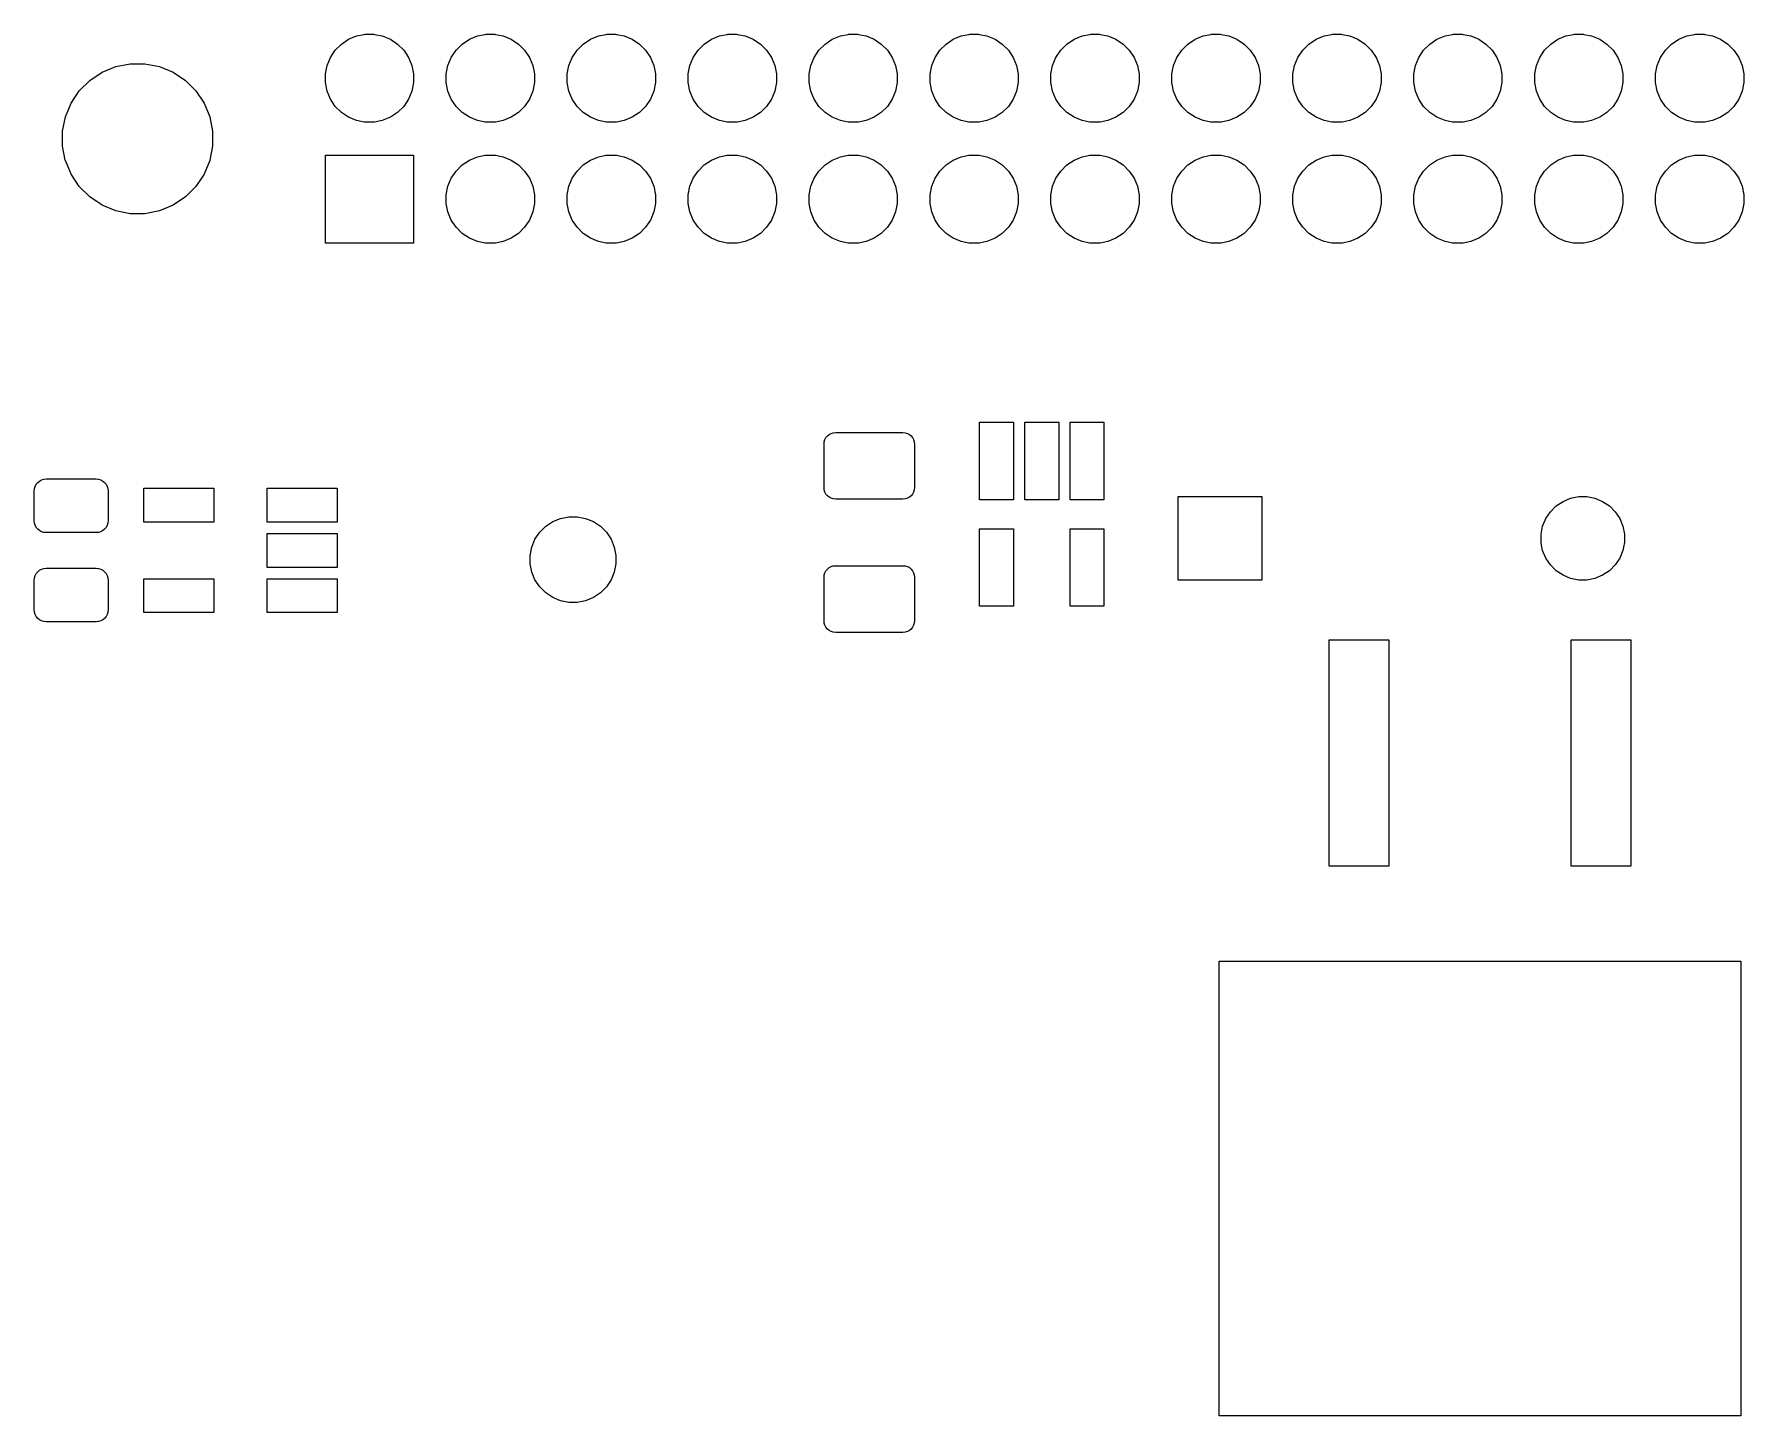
# Model space of a CAD drawing. Extents: x 122.9 to 185.4, y -117.6 to -64.8.
# Drawn here: x 122.92 to 158.83, y -93.88 to -64.84 of the extents above; entities that cross this region are included whole.
import ezdxf

# ---------------------------------------------------------------- set-up
doc = ezdxf.new("R2010")
doc.units = 0
doc.layers.add('BLACK', color=7, linetype='CONTINUOUS')

msp = doc.modelspace()

# ---------------------------------------------------------------- linework, layer by layer
at = {"layer": 'BLACK', "linetype": 'CONTINUOUS'}
for p, q in [((129.374, -65.0506), (129.525, -64.9492)), ((129.525, -64.9492), (129.694, -64.8794)), ((129.694, -64.8794), (129.855, -64.8473)), ((129.855, -64.8473), (129.873, -64.8438)), ((129.873, -64.8438), (130.055, -64.8438)), ((130.055, -64.8438), (130.073, -64.8473)), ((130.073, -64.8473), (130.234, -64.8794)), ((130.234, -64.8794), (130.403, -64.9492)), ((130.403, -64.9492), (130.554, -65.0506)), ((131.914, -65.0506), (132.065, -64.9492)), ((132.065, -64.9492), (132.234, -64.8794)), ((132.234, -64.8794), (132.395, -64.8473)), ((132.395, -64.8473), (132.413, -64.8438)), ((132.413, -64.8438), (132.595, -64.8438)), ((132.595, -64.8438), (132.613, -64.8473)), ((132.613, -64.8473), (132.774, -64.8794)), ((132.774, -64.8794), (132.943, -64.9492)), ((132.943, -64.9492), (133.094, -65.0506)), ((134.454, -65.0506), (134.605, -64.9492)), ((134.605, -64.9492), (134.774, -64.8794)), ((134.774, -64.8794), (134.935, -64.8473)), ((134.935, -64.8473), (134.953, -64.8438)), ((134.953, -64.8438), (135.135, -64.8438)), ((135.135, -64.8438), (135.153, -64.8473)), ((135.153, -64.8473), (135.314, -64.8794)), ((135.314, -64.8794), (135.483, -64.9492)), ((135.483, -64.9492), (135.634, -65.0506)), ((136.994, -65.0506), (137.145, -64.9492)), ((137.145, -64.9492), (137.314, -64.8794)), ((137.314, -64.8794), (137.475, -64.8473)), ((137.475, -64.8473), (137.493, -64.8438)), ((137.493, -64.8438), (137.675, -64.8438)), ((137.675, -64.8438), (137.693, -64.8473)), ((137.693, -64.8473), (137.854, -64.8794)), ((137.854, -64.8794), (138.023, -64.9492)), ((138.023, -64.9492), (138.174, -65.0506)), ((139.534, -65.0506), (139.685, -64.9492)), ((139.685, -64.9492), (139.854, -64.8794)), ((139.854, -64.8794), (140.015, -64.8473)), ((140.015, -64.8473), (140.033, -64.8438)), ((140.033, -64.8438), (140.215, -64.8438)), ((140.215, -64.8438), (140.233, -64.8473)), ((140.233, -64.8473), (140.394, -64.8794)), ((140.394, -64.8794), (140.563, -64.9492)), ((140.563, -64.9492), (140.714, -65.0506)), ((142.074, -65.0506), (142.225, -64.9492)), ((142.225, -64.9492), (142.394, -64.8794)), ((142.394, -64.8794), (142.555, -64.8473)), ((142.555, -64.8473), (142.573, -64.8438)), ((142.573, -64.8438), (142.755, -64.8438)), ((142.755, -64.8438), (142.773, -64.8473)), ((142.773, -64.8473), (142.934, -64.8794)), ((142.934, -64.8794), (143.103, -64.9492)), ((143.103, -64.9492), (143.254, -65.0506)), ((144.614, -65.0506), (144.765, -64.9492)), ((144.765, -64.9492), (144.934, -64.8794)), ((144.934, -64.8794), (145.095, -64.8473)), ((145.095, -64.8473), (145.113, -64.8438)), ((145.113, -64.8438), (145.295, -64.8438)), ((145.295, -64.8438), (145.313, -64.8473)), ((145.313, -64.8473), (145.474, -64.8794)), ((145.474, -64.8794), (145.643, -64.9492)), ((145.643, -64.9492), (145.794, -65.0506)), ((147.154, -65.0506), (147.305, -64.9492)), ((147.305, -64.9492), (147.474, -64.8794)), ((147.474, -64.8794), (147.635, -64.8473)), ((147.635, -64.8473), (147.653, -64.8438)), ((147.653, -64.8438), (147.835, -64.8438)), ((147.835, -64.8438), (147.853, -64.8473)), ((147.853, -64.8473), (148.014, -64.8794)), ((148.014, -64.8794), (148.183, -64.9492)), ((148.183, -64.9492), (148.334, -65.0506)), ((149.694, -65.0506), (149.845, -64.9492)), ((149.845, -64.9492), (150.014, -64.8794)), ((150.014, -64.8794), (150.175, -64.8473)), ((150.175, -64.8473), (150.193, -64.8438)), ((150.193, -64.8438), (150.375, -64.8438)), ((150.375, -64.8438), (150.393, -64.8473)), ((150.393, -64.8473), (150.554, -64.8794)), ((150.554, -64.8794), (150.723, -64.9492)), ((150.723, -64.9492), (150.874, -65.0506)), ((152.234, -65.0506), (152.385, -64.9492)), ((152.385, -64.9492), (152.554, -64.8794)), ((152.554, -64.8794), (152.715, -64.8473)), ((152.715, -64.8473), (152.733, -64.8438)), ((152.733, -64.8438), (152.915, -64.8438)), ((152.915, -64.8438), (152.933, -64.8473)), ((152.933, -64.8473), (153.094, -64.8794)), ((153.094, -64.8794), (153.263, -64.9492)), ((153.263, -64.9492), (153.414, -65.0506)), ((154.774, -65.0506), (154.925, -64.9492)), ((154.925, -64.9492), (155.094, -64.8794)), ((155.094, -64.8794), (155.255, -64.8473)), ((155.255, -64.8473), (155.273, -64.8438)), ((155.273, -64.8438), (155.455, -64.8438)), ((155.455, -64.8438), (155.473, -64.8473)), ((155.473, -64.8473), (155.634, -64.8794)), ((155.634, -64.8794), (155.803, -64.9492)), ((155.803, -64.9492), (155.954, -65.0506)), ((157.314, -65.0506), (157.465, -64.9492)), ((157.465, -64.9492), (157.634, -64.8794)), ((157.634, -64.8794), (157.795, -64.8473)), ((157.795, -64.8473), (157.813, -64.8438)), ((157.813, -64.8438), (157.995, -64.8438)), ((157.995, -64.8438), (158.013, -64.8473)), ((158.013, -64.8473), (158.174, -64.8794)), ((158.174, -64.8794), (158.343, -64.9492)), ((158.343, -64.9492), (158.494, -65.0506)), ((129.073, -65.4998), (129.143, -65.3313)), ((129.143, -65.3313), (129.245, -65.1796)), ((129.245, -65.1796), (129.374, -65.0506)), ((130.554, -65.0506), (130.683, -65.1796)), ((130.683, -65.1796), (130.785, -65.3313)), ((130.785, -65.3313), (130.855, -65.4998)), ((131.613, -65.4998), (131.683, -65.3313)), ((131.683, -65.3313), (131.785, -65.1796)), ((131.785, -65.1796), (131.914, -65.0506)), ((133.094, -65.0506), (133.223, -65.1796)), ((133.223, -65.1796), (133.325, -65.3313)), ((133.325, -65.3313), (133.395, -65.4998)), ((134.153, -65.4998), (134.223, -65.3313)), ((134.223, -65.3313), (134.325, -65.1796)), ((134.325, -65.1796), (134.454, -65.0506)), ((135.634, -65.0506), (135.763, -65.1796)), ((135.763, -65.1796), (135.865, -65.3313)), ((135.865, -65.3313), (135.935, -65.4998)), ((136.693, -65.4998), (136.763, -65.3313)), ((136.763, -65.3313), (136.865, -65.1796)), ((136.865, -65.1796), (136.994, -65.0506)), ((138.174, -65.0506), (138.303, -65.1796)), ((138.303, -65.1796), (138.405, -65.3313)), ((138.405, -65.3313), (138.475, -65.4998)), ((139.233, -65.4998), (139.303, -65.3313)), ((139.303, -65.3313), (139.405, -65.1796)), ((139.405, -65.1796), (139.534, -65.0506)), ((140.714, -65.0506), (140.843, -65.1796)), ((140.843, -65.1796), (140.945, -65.3313)), ((140.945, -65.3313), (141.015, -65.4998)), ((141.773, -65.4998), (141.843, -65.3313)), ((141.843, -65.3313), (141.945, -65.1796)), ((141.945, -65.1796), (142.074, -65.0506)), ((143.254, -65.0506), (143.383, -65.1796)), ((143.383, -65.1796), (143.485, -65.3313)), ((143.485, -65.3313), (143.555, -65.4998)), ((144.313, -65.4998), (144.383, -65.3313)), ((144.383, -65.3313), (144.485, -65.1796)), ((144.485, -65.1796), (144.614, -65.0506)), ((145.794, -65.0506), (145.923, -65.1796)), ((145.923, -65.1796), (146.025, -65.3313)), ((146.025, -65.3313), (146.095, -65.4998)), ((146.853, -65.4998), (146.923, -65.3313)), ((146.923, -65.3313), (147.025, -65.1796)), ((147.025, -65.1796), (147.154, -65.0506)), ((148.334, -65.0506), (148.463, -65.1796)), ((148.463, -65.1796), (148.565, -65.3313)), ((148.565, -65.3313), (148.635, -65.4998)), ((149.393, -65.4998), (149.463, -65.3313)), ((149.463, -65.3313), (149.565, -65.1796)), ((149.565, -65.1796), (149.694, -65.0506)), ((150.874, -65.0506), (151.003, -65.1796)), ((151.003, -65.1796), (151.105, -65.3313)), ((151.105, -65.3313), (151.175, -65.4998)), ((151.933, -65.4998), (152.003, -65.3313)), ((152.003, -65.3313), (152.105, -65.1796)), ((152.105, -65.1796), (152.234, -65.0506)), ((153.414, -65.0506), (153.543, -65.1796)), ((153.543, -65.1796), (153.645, -65.3313)), ((153.645, -65.3313), (153.715, -65.4998)), ((154.473, -65.4998), (154.543, -65.3313)), ((154.543, -65.3313), (154.645, -65.1796)), ((154.645, -65.1796), (154.774, -65.0506)), ((155.954, -65.0506), (156.083, -65.1796)), ((156.083, -65.1796), (156.185, -65.3313)), ((156.185, -65.3313), (156.255, -65.4998)), ((157.013, -65.4998), (157.083, -65.3313)), ((157.083, -65.3313), (157.185, -65.1796)), ((157.185, -65.1796), (157.314, -65.0506)), ((158.494, -65.0506), (158.623, -65.1796)), ((158.623, -65.1796), (158.725, -65.3313)), ((158.725, -65.3313), (158.795, -65.4998)), ((124.089, -65.8157), (124.347, -65.6432)), ((124.347, -65.6432), (124.634, -65.5244)), ((124.634, -65.5244), (124.939, -65.4638)), ((124.634, -65.5244), (124.634, -65.5244)), ((124.634, -65.5244), (124.634, -65.5244)), ((124.939, -65.4638), (125.249, -65.4638)), ((125.249, -65.4638), (125.554, -65.5244)), ((125.554, -65.5244), (125.554, -65.5244)), ((125.554, -65.5244), (125.554, -65.5244)), ((125.554, -65.5244), (125.841, -65.6432)), ((125.841, -65.6432), (126.099, -65.8157)), ((129.038, -65.6788), (129.073, -65.4998)), ((129.038, -65.8612), (129.038, -65.6788)), ((130.855, -65.4998), (130.89, -65.6788)), ((130.89, -65.6788), (130.89, -65.8612)), ((131.578, -65.6788), (131.613, -65.4998)), ((131.578, -65.8612), (131.578, -65.6788)), ((133.395, -65.4998), (133.43, -65.6788)), ((133.43, -65.6788), (133.43, -65.8612)), ((134.118, -65.6788), (134.153, -65.4998)), ((134.118, -65.8612), (134.118, -65.6788)), ((135.935, -65.4998), (135.97, -65.6788)), ((135.97, -65.6788), (135.97, -65.8612)), ((136.658, -65.6788), (136.693, -65.4998)), ((136.658, -65.8612), (136.658, -65.6788)), ((138.475, -65.4998), (138.51, -65.6788)), ((138.51, -65.6788), (138.51, -65.8612)), ((139.198, -65.6788), (139.233, -65.4998)), ((139.198, -65.8612), (139.198, -65.6788)), ((141.015, -65.4998), (141.05, -65.6788)), ((141.05, -65.6788), (141.05, -65.8612)), ((141.738, -65.6788), (141.773, -65.4998)), ((141.738, -65.8612), (141.738, -65.6788)), ((143.555, -65.4998), (143.59, -65.6788)), ((143.59, -65.6788), (143.59, -65.8612)), ((144.278, -65.6788), (144.313, -65.4998)), ((144.278, -65.8612), (144.278, -65.6788)), ((146.095, -65.4998), (146.13, -65.6788)), ((146.13, -65.6788), (146.13, -65.8612)), ((146.818, -65.6788), (146.853, -65.4998)), ((146.818, -65.8612), (146.818, -65.6788)), ((148.635, -65.4998), (148.67, -65.6788)), ((148.67, -65.6788), (148.67, -65.8612)), ((149.358, -65.6788), (149.393, -65.4998)), ((149.358, -65.8612), (149.358, -65.6788)), ((151.175, -65.4998), (151.21, -65.6788)), ((151.21, -65.6788), (151.21, -65.8612)), ((151.898, -65.6788), (151.933, -65.4998)), ((151.898, -65.8612), (151.898, -65.6788)), ((153.715, -65.4998), (153.75, -65.6788)), ((153.75, -65.6788), (153.75, -65.8612)), ((154.438, -65.6788), (154.473, -65.4998)), ((154.438, -65.8612), (154.438, -65.6788)), ((156.255, -65.4998), (156.29, -65.6788)), ((156.29, -65.6788), (156.29, -65.8612)), ((156.978, -65.6788), (157.013, -65.4998)), ((156.978, -65.8612), (156.978, -65.6788)), ((158.795, -65.4998), (158.83, -65.6788)), ((158.83, -65.6788), (158.83, -65.8612)), ((123.697, -66.2934), (123.87, -66.0352)), ((123.87, -66.0352), (124.089, -65.8157)), ((123.87, -66.0352), (123.87, -66.0352)), ((123.87, -66.0352), (123.87, -66.0352)), ((124.089, -65.8157), (124.089, -65.8157)), ((124.089, -65.8157), (124.089, -65.8157)), ((126.099, -65.8157), (126.099, -65.8157)), ((126.099, -65.8157), (126.099, -65.8157)), ((126.099, -65.8157), (126.318, -66.0352)), ((126.318, -66.0352), (126.318, -66.0352)), ((126.318, -66.0352), (126.318, -66.0352)), ((126.318, -66.0352), (126.491, -66.2934)), ((129.073, -66.0402), (129.038, -65.8612)), ((129.143, -66.2087), (129.073, -66.0402)), ((130.855, -66.0402), (130.785, -66.2087)), ((130.89, -65.8612), (130.855, -66.0402)), ((131.613, -66.0402), (131.578, -65.8612)), ((131.683, -66.2087), (131.613, -66.0402)), ((133.395, -66.0402), (133.325, -66.2087)), ((133.43, -65.8612), (133.395, -66.0402)), ((134.153, -66.0402), (134.118, -65.8612)), ((134.223, -66.2087), (134.153, -66.0402)), ((135.935, -66.0402), (135.865, -66.2087)), ((135.97, -65.8612), (135.935, -66.0402)), ((136.693, -66.0402), (136.658, -65.8612)), ((136.763, -66.2087), (136.693, -66.0402)), ((138.475, -66.0402), (138.405, -66.2087)), ((138.51, -65.8612), (138.475, -66.0402)), ((139.233, -66.0402), (139.198, -65.8612)), ((139.303, -66.2087), (139.233, -66.0402)), ((141.015, -66.0402), (140.945, -66.2087)), ((141.05, -65.8612), (141.015, -66.0402)), ((141.773, -66.0402), (141.738, -65.8612)), ((141.843, -66.2087), (141.773, -66.0402)), ((143.555, -66.0402), (143.485, -66.2087)), ((143.59, -65.8612), (143.555, -66.0402)), ((144.313, -66.0402), (144.278, -65.8612)), ((144.383, -66.2087), (144.313, -66.0402)), ((146.095, -66.0402), (146.025, -66.2087)), ((146.13, -65.8612), (146.095, -66.0402)), ((146.853, -66.0402), (146.818, -65.8612)), ((146.923, -66.2087), (146.853, -66.0402)), ((148.635, -66.0402), (148.565, -66.2087)), ((148.67, -65.8612), (148.635, -66.0402)), ((149.393, -66.0402), (149.358, -65.8612)), ((149.463, -66.2087), (149.393, -66.0402)), ((151.175, -66.0402), (151.105, -66.2087)), ((151.21, -65.8612), (151.175, -66.0402)), ((151.933, -66.0402), (151.898, -65.8612)), ((152.003, -66.2087), (151.933, -66.0402)), ((153.715, -66.0402), (153.645, -66.2087)), ((153.75, -65.8612), (153.715, -66.0402)), ((154.473, -66.0402), (154.438, -65.8612)), ((154.543, -66.2087), (154.473, -66.0402)), ((156.255, -66.0402), (156.185, -66.2087)), ((156.29, -65.8612), (156.255, -66.0402)), ((157.013, -66.0402), (156.978, -65.8612)), ((157.083, -66.2087), (157.013, -66.0402)), ((158.795, -66.0402), (158.725, -66.2087)), ((158.83, -65.8612), (158.795, -66.0402)), ((123.578, -66.5802), (123.697, -66.2934)), ((126.491, -66.2934), (126.61, -66.5802)), ((129.245, -66.3604), (129.143, -66.2087)), ((129.374, -66.4894), (129.245, -66.3604)), ((130.683, -66.3604), (130.554, -66.4894)), ((130.785, -66.2087), (130.683, -66.3604)), ((131.785, -66.3604), (131.683, -66.2087)), ((131.914, -66.4894), (131.785, -66.3604)), ((133.223, -66.3604), (133.094, -66.4894)), ((133.325, -66.2087), (133.223, -66.3604)), ((134.325, -66.3604), (134.223, -66.2087)), ((134.454, -66.4894), (134.325, -66.3604)), ((135.763, -66.3604), (135.634, -66.4894)), ((135.865, -66.2087), (135.763, -66.3604)), ((136.865, -66.3604), (136.763, -66.2087)), ((136.994, -66.4894), (136.865, -66.3604)), ((138.303, -66.3604), (138.174, -66.4894)), ((138.405, -66.2087), (138.303, -66.3604)), ((139.405, -66.3604), (139.303, -66.2087)), ((139.534, -66.4894), (139.405, -66.3604)), ((140.843, -66.3604), (140.714, -66.4894)), ((140.945, -66.2087), (140.843, -66.3604)), ((141.945, -66.3604), (141.843, -66.2087)), ((142.074, -66.4894), (141.945, -66.3604)), ((143.383, -66.3604), (143.254, -66.4894)), ((143.485, -66.2087), (143.383, -66.3604)), ((144.485, -66.3604), (144.383, -66.2087)), ((144.614, -66.4894), (144.485, -66.3604)), ((145.923, -66.3604), (145.794, -66.4894)), ((146.025, -66.2087), (145.923, -66.3604)), ((147.025, -66.3604), (146.923, -66.2087)), ((147.154, -66.4894), (147.025, -66.3604)), ((148.463, -66.3604), (148.334, -66.4894)), ((148.565, -66.2087), (148.463, -66.3604)), ((149.565, -66.3604), (149.463, -66.2087)), ((149.694, -66.4894), (149.565, -66.3604)), ((151.003, -66.3604), (150.874, -66.4894)), ((151.105, -66.2087), (151.003, -66.3604)), ((152.105, -66.3604), (152.003, -66.2087)), ((152.234, -66.4894), (152.105, -66.3604)), ((153.543, -66.3604), (153.414, -66.4894)), ((153.645, -66.2087), (153.543, -66.3604)), ((154.645, -66.3604), (154.543, -66.2087)), ((154.774, -66.4894), (154.645, -66.3604)), ((156.083, -66.3604), (155.954, -66.4894)), ((156.185, -66.2087), (156.083, -66.3604)), ((157.185, -66.3604), (157.083, -66.2087)), ((157.314, -66.4894), (157.185, -66.3604)), ((158.623, -66.3604), (158.494, -66.4894)), ((158.725, -66.2087), (158.623, -66.3604)), ((123.518, -66.8848), (123.578, -66.5802)), ((123.578, -66.5802), (123.578, -66.5802)), ((126.61, -66.5802), (126.61, -66.5802)), ((126.61, -66.5802), (126.67, -66.8848)), ((129.525, -66.5908), (129.374, -66.4894)), ((129.694, -66.6606), (129.525, -66.5908)), ((129.855, -66.6927), (129.694, -66.6606)), ((129.873, -66.6962), (129.855, -66.6927)), ((130.055, -66.6962), (129.873, -66.6962)), ((130.073, -66.6927), (130.055, -66.6962)), ((130.234, -66.6606), (130.073, -66.6927)), ((130.403, -66.5908), (130.234, -66.6606)), ((130.554, -66.4894), (130.403, -66.5908)), ((132.065, -66.5908), (131.914, -66.4894)), ((132.234, -66.6606), (132.065, -66.5908)), ((132.395, -66.6927), (132.234, -66.6606)), ((132.413, -66.6962), (132.395, -66.6927)), ((132.595, -66.6962), (132.413, -66.6962)), ((132.613, -66.6927), (132.595, -66.6962)), ((132.774, -66.6606), (132.613, -66.6927)), ((132.943, -66.5908), (132.774, -66.6606)), ((133.094, -66.4894), (132.943, -66.5908)), ((134.605, -66.5908), (134.454, -66.4894)), ((134.774, -66.6606), (134.605, -66.5908)), ((134.935, -66.6927), (134.774, -66.6606)), ((134.953, -66.6962), (134.935, -66.6927)), ((135.135, -66.6962), (134.953, -66.6962)), ((135.153, -66.6927), (135.135, -66.6962)), ((135.314, -66.6606), (135.153, -66.6927)), ((135.483, -66.5908), (135.314, -66.6606)), ((135.634, -66.4894), (135.483, -66.5908)), ((137.145, -66.5908), (136.994, -66.4894)), ((137.314, -66.6606), (137.145, -66.5908)), ((137.475, -66.6927), (137.314, -66.6606)), ((137.493, -66.6962), (137.475, -66.6927)), ((137.675, -66.6962), (137.493, -66.6962)), ((137.693, -66.6927), (137.675, -66.6962)), ((137.854, -66.6606), (137.693, -66.6927)), ((138.023, -66.5908), (137.854, -66.6606)), ((138.174, -66.4894), (138.023, -66.5908)), ((139.685, -66.5908), (139.534, -66.4894)), ((139.854, -66.6606), (139.685, -66.5908)), ((140.015, -66.6927), (139.854, -66.6606)), ((140.033, -66.6962), (140.015, -66.6927)), ((140.215, -66.6962), (140.033, -66.6962)), ((140.233, -66.6927), (140.215, -66.6962)), ((140.394, -66.6606), (140.233, -66.6927)), ((140.563, -66.5908), (140.394, -66.6606)), ((140.714, -66.4894), (140.563, -66.5908)), ((142.225, -66.5908), (142.074, -66.4894)), ((142.394, -66.6606), (142.225, -66.5908)), ((142.555, -66.6927), (142.394, -66.6606)), ((142.573, -66.6962), (142.555, -66.6927)), ((142.755, -66.6962), (142.573, -66.6962)), ((142.773, -66.6927), (142.755, -66.6962)), ((142.934, -66.6606), (142.773, -66.6927)), ((143.103, -66.5908), (142.934, -66.6606)), ((143.254, -66.4894), (143.103, -66.5908)), ((144.765, -66.5908), (144.614, -66.4894)), ((144.934, -66.6606), (144.765, -66.5908)), ((145.095, -66.6927), (144.934, -66.6606)), ((145.113, -66.6962), (145.095, -66.6927)), ((145.295, -66.6962), (145.113, -66.6962)), ((145.313, -66.6927), (145.295, -66.6962)), ((145.474, -66.6606), (145.313, -66.6927)), ((145.643, -66.5908), (145.474, -66.6606)), ((145.794, -66.4894), (145.643, -66.5908)), ((147.305, -66.5908), (147.154, -66.4894)), ((147.474, -66.6606), (147.305, -66.5908)), ((147.635, -66.6927), (147.474, -66.6606)), ((147.653, -66.6962), (147.635, -66.6927)), ((147.835, -66.6962), (147.653, -66.6962)), ((147.853, -66.6927), (147.835, -66.6962)), ((148.014, -66.6606), (147.853, -66.6927)), ((148.183, -66.5908), (148.014, -66.6606)), ((148.334, -66.4894), (148.183, -66.5908)), ((149.845, -66.5908), (149.694, -66.4894)), ((150.014, -66.6606), (149.845, -66.5908)), ((150.175, -66.6927), (150.014, -66.6606)), ((150.193, -66.6962), (150.175, -66.6927)), ((150.375, -66.6962), (150.193, -66.6962)), ((150.393, -66.6927), (150.375, -66.6962)), ((150.554, -66.6606), (150.393, -66.6927)), ((150.723, -66.5908), (150.554, -66.6606)), ((150.874, -66.4894), (150.723, -66.5908)), ((152.385, -66.5908), (152.234, -66.4894)), ((152.554, -66.6606), (152.385, -66.5908)), ((152.715, -66.6927), (152.554, -66.6606)), ((152.733, -66.6962), (152.715, -66.6927)), ((152.915, -66.6962), (152.733, -66.6962)), ((152.933, -66.6927), (152.915, -66.6962)), ((153.094, -66.6606), (152.933, -66.6927)), ((153.263, -66.5908), (153.094, -66.6606)), ((153.414, -66.4894), (153.263, -66.5908)), ((154.925, -66.5908), (154.774, -66.4894)), ((155.094, -66.6606), (154.925, -66.5908)), ((155.255, -66.6927), (155.094, -66.6606)), ((155.273, -66.6962), (155.255, -66.6927)), ((155.455, -66.6962), (155.273, -66.6962)), ((155.473, -66.6927), (155.455, -66.6962)), ((155.634, -66.6606), (155.473, -66.6927)), ((155.803, -66.5908), (155.634, -66.6606)), ((155.954, -66.4894), (155.803, -66.5908)), ((157.465, -66.5908), (157.314, -66.4894)), ((157.634, -66.6606), (157.465, -66.5908)), ((157.795, -66.6927), (157.634, -66.6606)), ((157.813, -66.6962), (157.795, -66.6927)), ((157.995, -66.6962), (157.813, -66.6962)), ((158.013, -66.6927), (157.995, -66.6962)), ((158.174, -66.6606), (158.013, -66.6927)), ((158.343, -66.5908), (158.174, -66.6606)), ((158.494, -66.4894), (158.343, -66.5908)), ((123.518, -67.1952), (123.518, -66.8848)), ((126.67, -66.8848), (126.67, -67.1952)), ((123.576, -67.4892), (123.518, -67.1952)), ((123.578, -67.4998), (123.576, -67.4892)), ((123.697, -67.7866), (123.578, -67.4998)), ((126.61, -67.4998), (126.491, -67.7866)), ((126.612, -67.4892), (126.61, -67.4998)), ((126.67, -67.1952), (126.612, -67.4892)), ((129.038, -69.2362), (129.038, -67.3838)), ((129.038, -67.3838), (130.89, -67.3838)), ((130.89, -67.3838), (130.89, -69.2362)), ((131.914, -67.5906), (132.065, -67.4892)), ((132.065, -67.4892), (132.234, -67.4194)), ((132.234, -67.4194), (132.395, -67.3873)), ((132.395, -67.3873), (132.413, -67.3838)), ((132.413, -67.3838), (132.595, -67.3838)), ((132.595, -67.3838), (132.613, -67.3873)), ((132.613, -67.3873), (132.774, -67.4194)), ((132.774, -67.4194), (132.943, -67.4892)), ((132.943, -67.4892), (133.094, -67.5906)), ((134.454, -67.5906), (134.605, -67.4892)), ((134.605, -67.4892), (134.774, -67.4194)), ((134.774, -67.4194), (134.935, -67.3873)), ((134.935, -67.3873), (134.953, -67.3838)), ((134.953, -67.3838), (135.135, -67.3838)), ((135.135, -67.3838), (135.153, -67.3873)), ((135.153, -67.3873), (135.314, -67.4194)), ((135.314, -67.4194), (135.483, -67.4892)), ((135.483, -67.4892), (135.634, -67.5906)), ((136.994, -67.5906), (137.145, -67.4892)), ((137.145, -67.4892), (137.314, -67.4194)), ((137.314, -67.4194), (137.475, -67.3873)), ((137.475, -67.3873), (137.493, -67.3838)), ((137.493, -67.3838), (137.675, -67.3838)), ((137.675, -67.3838), (137.693, -67.3873)), ((137.693, -67.3873), (137.854, -67.4194)), ((137.854, -67.4194), (138.023, -67.4892)), ((138.023, -67.4892), (138.174, -67.5906)), ((139.534, -67.5906), (139.685, -67.4892)), ((139.685, -67.4892), (139.854, -67.4194)), ((139.854, -67.4194), (140.015, -67.3873)), ((140.015, -67.3873), (140.033, -67.3838)), ((140.033, -67.3838), (140.215, -67.3838)), ((140.215, -67.3838), (140.233, -67.3873)), ((140.233, -67.3873), (140.394, -67.4194)), ((140.394, -67.4194), (140.563, -67.4892)), ((140.563, -67.4892), (140.714, -67.5906)), ((142.074, -67.5906), (142.225, -67.4892)), ((142.225, -67.4892), (142.394, -67.4194)), ((142.394, -67.4194), (142.555, -67.3873)), ((142.555, -67.3873), (142.573, -67.3838)), ((142.573, -67.3838), (142.755, -67.3838)), ((142.755, -67.3838), (142.773, -67.3873)), ((142.773, -67.3873), (142.934, -67.4194)), ((142.934, -67.4194), (143.103, -67.4892)), ((143.103, -67.4892), (143.254, -67.5906)), ((144.614, -67.5906), (144.765, -67.4892)), ((144.765, -67.4892), (144.934, -67.4194)), ((144.934, -67.4194), (145.095, -67.3873)), ((145.095, -67.3873), (145.113, -67.3838)), ((145.113, -67.3838), (145.295, -67.3838)), ((145.295, -67.3838), (145.313, -67.3873)), ((145.313, -67.3873), (145.474, -67.4194)), ((145.474, -67.4194), (145.643, -67.4892)), ((145.643, -67.4892), (145.794, -67.5906)), ((147.154, -67.5906), (147.305, -67.4892)), ((147.305, -67.4892), (147.474, -67.4194)), ((147.474, -67.4194), (147.635, -67.3873)), ((147.635, -67.3873), (147.653, -67.3838)), ((147.653, -67.3838), (147.835, -67.3838)), ((147.835, -67.3838), (147.853, -67.3873)), ((147.853, -67.3873), (148.014, -67.4194)), ((148.014, -67.4194), (148.183, -67.4892)), ((148.183, -67.4892), (148.334, -67.5906)), ((149.694, -67.5906), (149.845, -67.4892)), ((149.845, -67.4892), (150.014, -67.4194)), ((150.014, -67.4194), (150.175, -67.3873)), ((150.175, -67.3873), (150.193, -67.3838)), ((150.193, -67.3838), (150.375, -67.3838)), ((150.375, -67.3838), (150.393, -67.3873)), ((150.393, -67.3873), (150.554, -67.4194)), ((150.554, -67.4194), (150.723, -67.4892)), ((150.723, -67.4892), (150.874, -67.5906)), ((152.234, -67.5906), (152.385, -67.4892)), ((152.385, -67.4892), (152.554, -67.4194)), ((152.554, -67.4194), (152.715, -67.3873)), ((152.715, -67.3873), (152.733, -67.3838)), ((152.733, -67.3838), (152.915, -67.3838)), ((152.915, -67.3838), (152.933, -67.3873)), ((152.933, -67.3873), (153.094, -67.4194)), ((153.094, -67.4194), (153.263, -67.4892)), ((153.263, -67.4892), (153.414, -67.5906)), ((154.774, -67.5906), (154.925, -67.4892)), ((154.925, -67.4892), (155.094, -67.4194)), ((155.094, -67.4194), (155.255, -67.3873)), ((155.255, -67.3873), (155.273, -67.3838)), ((155.273, -67.3838), (155.455, -67.3838)), ((155.455, -67.3838), (155.473, -67.3873)), ((155.473, -67.3873), (155.634, -67.4194)), ((155.634, -67.4194), (155.803, -67.4892)), ((155.803, -67.4892), (155.954, -67.5906)), ((157.314, -67.5906), (157.465, -67.4892)), ((157.465, -67.4892), (157.634, -67.4194)), ((157.634, -67.4194), (157.795, -67.3873)), ((157.795, -67.3873), (157.813, -67.3838)), ((157.813, -67.3838), (157.995, -67.3838)), ((157.995, -67.3838), (158.013, -67.3873)), ((158.013, -67.3873), (158.174, -67.4194)), ((158.174, -67.4194), (158.343, -67.4892)), ((158.343, -67.4892), (158.494, -67.5906)), ((123.87, -68.0448), (123.697, -67.7866)), ((126.491, -67.7866), (126.318, -68.0448)), ((131.683, -67.8713), (131.785, -67.7196)), ((131.785, -67.7196), (131.914, -67.5906)), ((133.094, -67.5906), (133.223, -67.7196)), ((133.223, -67.7196), (133.325, -67.8713)), ((134.223, -67.8713), (134.325, -67.7196)), ((134.325, -67.7196), (134.454, -67.5906)), ((135.634, -67.5906), (135.763, -67.7196)), ((135.763, -67.7196), (135.865, -67.8713)), ((136.763, -67.8713), (136.865, -67.7196)), ((136.865, -67.7196), (136.994, -67.5906)), ((138.174, -67.5906), (138.303, -67.7196)), ((138.303, -67.7196), (138.405, -67.8713)), ((139.303, -67.8713), (139.405, -67.7196)), ((139.405, -67.7196), (139.534, -67.5906)), ((140.714, -67.5906), (140.843, -67.7196)), ((140.843, -67.7196), (140.945, -67.8713)), ((141.843, -67.8713), (141.945, -67.7196)), ((141.945, -67.7196), (142.074, -67.5906)), ((143.254, -67.5906), (143.383, -67.7196)), ((143.383, -67.7196), (143.485, -67.8713)), ((144.383, -67.8713), (144.485, -67.7196)), ((144.485, -67.7196), (144.614, -67.5906)), ((145.794, -67.5906), (145.923, -67.7196)), ((145.923, -67.7196), (146.025, -67.8713)), ((146.923, -67.8713), (147.025, -67.7196)), ((147.025, -67.7196), (147.154, -67.5906)), ((148.334, -67.5906), (148.463, -67.7196)), ((148.463, -67.7196), (148.565, -67.8713)), ((149.463, -67.8713), (149.565, -67.7196)), ((149.565, -67.7196), (149.694, -67.5906)), ((150.874, -67.5906), (151.003, -67.7196)), ((151.003, -67.7196), (151.105, -67.8713)), ((152.003, -67.8713), (152.105, -67.7196)), ((152.105, -67.7196), (152.234, -67.5906)), ((153.414, -67.5906), (153.543, -67.7196)), ((153.543, -67.7196), (153.645, -67.8713)), ((154.543, -67.8713), (154.645, -67.7196)), ((154.645, -67.7196), (154.774, -67.5906)), ((155.954, -67.5906), (156.083, -67.7196)), ((156.083, -67.7196), (156.185, -67.8713)), ((157.083, -67.8713), (157.185, -67.7196)), ((157.185, -67.7196), (157.314, -67.5906)), ((158.494, -67.5906), (158.623, -67.7196)), ((158.623, -67.7196), (158.725, -67.8713)), ((124.089, -68.2643), (123.87, -68.0448)), ((123.87, -68.0448), (123.87, -68.0448)), ((123.87, -68.0448), (123.87, -68.0448)), ((126.318, -68.0448), (126.099, -68.2643)), ((126.318, -68.0448), (126.318, -68.0448)), ((126.318, -68.0448), (126.318, -68.0448)), ((131.578, -68.2188), (131.613, -68.0398)), ((131.578, -68.4012), (131.578, -68.2188)), ((131.613, -68.0398), (131.683, -67.8713)), ((133.325, -67.8713), (133.395, -68.0398)), ((133.395, -68.0398), (133.43, -68.2188)), ((133.43, -68.2188), (133.43, -68.4012)), ((134.118, -68.2188), (134.153, -68.0398)), ((134.118, -68.4012), (134.118, -68.2188)), ((134.153, -68.0398), (134.223, -67.8713)), ((135.865, -67.8713), (135.935, -68.0398)), ((135.935, -68.0398), (135.97, -68.2188)), ((135.97, -68.2188), (135.97, -68.4012)), ((136.658, -68.2188), (136.693, -68.0398)), ((136.658, -68.4012), (136.658, -68.2188)), ((136.693, -68.0398), (136.763, -67.8713)), ((138.405, -67.8713), (138.475, -68.0398)), ((138.475, -68.0398), (138.51, -68.2188)), ((138.51, -68.2188), (138.51, -68.4012)), ((139.198, -68.2188), (139.233, -68.0398)), ((139.198, -68.4012), (139.198, -68.2188)), ((139.233, -68.0398), (139.303, -67.8713)), ((140.945, -67.8713), (141.015, -68.0398)), ((141.015, -68.0398), (141.05, -68.2188)), ((141.05, -68.2188), (141.05, -68.4012)), ((141.738, -68.2188), (141.773, -68.0398)), ((141.738, -68.4012), (141.738, -68.2188)), ((141.773, -68.0398), (141.843, -67.8713)), ((143.485, -67.8713), (143.555, -68.0398)), ((143.555, -68.0398), (143.59, -68.2188)), ((143.59, -68.2188), (143.59, -68.4012)), ((144.278, -68.2188), (144.313, -68.0398)), ((144.278, -68.4012), (144.278, -68.2188)), ((144.313, -68.0398), (144.383, -67.8713)), ((146.025, -67.8713), (146.095, -68.0398)), ((146.095, -68.0398), (146.13, -68.2188)), ((146.13, -68.2188), (146.13, -68.4012)), ((146.818, -68.2188), (146.853, -68.0398)), ((146.818, -68.4012), (146.818, -68.2188)), ((146.853, -68.0398), (146.923, -67.8713)), ((148.565, -67.8713), (148.635, -68.0398)), ((148.635, -68.0398), (148.67, -68.2188)), ((148.67, -68.2188), (148.67, -68.4012)), ((149.358, -68.2188), (149.393, -68.0398)), ((149.358, -68.4012), (149.358, -68.2188)), ((149.393, -68.0398), (149.463, -67.8713)), ((151.105, -67.8713), (151.175, -68.0398)), ((151.175, -68.0398), (151.21, -68.2188)), ((151.21, -68.2188), (151.21, -68.4012)), ((151.898, -68.2188), (151.933, -68.0398)), ((151.898, -68.4012), (151.898, -68.2188)), ((151.933, -68.0398), (152.003, -67.8713)), ((153.645, -67.8713), (153.715, -68.0398)), ((153.715, -68.0398), (153.75, -68.2188)), ((153.75, -68.2188), (153.75, -68.4012)), ((154.438, -68.2188), (154.473, -68.0398)), ((154.438, -68.4012), (154.438, -68.2188)), ((154.473, -68.0398), (154.543, -67.8713)), ((156.185, -67.8713), (156.255, -68.0398)), ((156.255, -68.0398), (156.29, -68.2188)), ((156.29, -68.2188), (156.29, -68.4012)), ((156.978, -68.2188), (157.013, -68.0398)), ((156.978, -68.4012), (156.978, -68.2188)), ((157.013, -68.0398), (157.083, -67.8713)), ((158.725, -67.8713), (158.795, -68.0398)), ((158.795, -68.0398), (158.83, -68.2188)), ((158.83, -68.2188), (158.83, -68.4012)), ((124.347, -68.4368), (124.089, -68.2643)), ((124.089, -68.2643), (124.089, -68.2643)), ((124.089, -68.2643), (124.089, -68.2643)), ((124.634, -68.5556), (124.347, -68.4368)), ((124.939, -68.6162), (124.634, -68.5556)), ((124.634, -68.5556), (124.634, -68.5556)), ((124.634, -68.5556), (124.634, -68.5556)), ((125.554, -68.5556), (125.249, -68.6162)), ((125.841, -68.4368), (125.554, -68.5556)), ((125.554, -68.5556), (125.554, -68.5556)), ((125.554, -68.5556), (125.554, -68.5556)), ((126.099, -68.2643), (125.841, -68.4368)), ((126.099, -68.2643), (126.099, -68.2643)), ((126.099, -68.2643), (126.099, -68.2643)), ((131.613, -68.5802), (131.578, -68.4012)), ((131.683, -68.7487), (131.613, -68.5802)), ((133.395, -68.5802), (133.325, -68.7487)), ((133.43, -68.4012), (133.395, -68.5802)), ((134.153, -68.5802), (134.118, -68.4012)), ((134.223, -68.7487), (134.153, -68.5802)), ((135.935, -68.5802), (135.865, -68.7487)), ((135.97, -68.4012), (135.935, -68.5802)), ((136.693, -68.5802), (136.658, -68.4012)), ((136.763, -68.7487), (136.693, -68.5802)), ((138.475, -68.5802), (138.405, -68.7487)), ((138.51, -68.4012), (138.475, -68.5802)), ((139.233, -68.5802), (139.198, -68.4012)), ((139.303, -68.7487), (139.233, -68.5802)), ((141.015, -68.5802), (140.945, -68.7487)), ((141.05, -68.4012), (141.015, -68.5802)), ((141.773, -68.5802), (141.738, -68.4012)), ((141.843, -68.7487), (141.773, -68.5802)), ((143.555, -68.5802), (143.485, -68.7487)), ((143.59, -68.4012), (143.555, -68.5802)), ((144.313, -68.5802), (144.278, -68.4012)), ((144.383, -68.7487), (144.313, -68.5802)), ((146.095, -68.5802), (146.025, -68.7487)), ((146.13, -68.4012), (146.095, -68.5802)), ((146.853, -68.5802), (146.818, -68.4012)), ((146.923, -68.7487), (146.853, -68.5802)), ((148.635, -68.5802), (148.565, -68.7487)), ((148.67, -68.4012), (148.635, -68.5802)), ((149.393, -68.5802), (149.358, -68.4012)), ((149.463, -68.7487), (149.393, -68.5802)), ((151.175, -68.5802), (151.105, -68.7487)), ((151.21, -68.4012), (151.175, -68.5802)), ((151.933, -68.5802), (151.898, -68.4012)), ((152.003, -68.7487), (151.933, -68.5802)), ((153.715, -68.5802), (153.645, -68.7487)), ((153.75, -68.4012), (153.715, -68.5802)), ((154.473, -68.5802), (154.438, -68.4012)), ((154.543, -68.7487), (154.473, -68.5802)), ((156.255, -68.5802), (156.185, -68.7487)), ((156.29, -68.4012), (156.255, -68.5802)), ((157.013, -68.5802), (156.978, -68.4012)), ((157.083, -68.7487), (157.013, -68.5802)), ((158.795, -68.5802), (158.725, -68.7487)), ((158.83, -68.4012), (158.795, -68.5802)), ((125.249, -68.6162), (124.939, -68.6162)), ((131.785, -68.9004), (131.683, -68.7487)), ((131.914, -69.0294), (131.785, -68.9004)), ((133.223, -68.9004), (133.094, -69.0294)), ((133.325, -68.7487), (133.223, -68.9004)), ((134.325, -68.9004), (134.223, -68.7487)), ((134.454, -69.0294), (134.325, -68.9004)), ((135.763, -68.9004), (135.634, -69.0294)), ((135.865, -68.7487), (135.763, -68.9004)), ((136.865, -68.9004), (136.763, -68.7487)), ((136.994, -69.0294), (136.865, -68.9004)), ((138.303, -68.9004), (138.174, -69.0294)), ((138.405, -68.7487), (138.303, -68.9004)), ((139.405, -68.9004), (139.303, -68.7487)), ((139.534, -69.0294), (139.405, -68.9004)), ((140.843, -68.9004), (140.714, -69.0294)), ((140.945, -68.7487), (140.843, -68.9004)), ((141.945, -68.9004), (141.843, -68.7487)), ((142.074, -69.0294), (141.945, -68.9004)), ((143.383, -68.9004), (143.254, -69.0294)), ((143.485, -68.7487), (143.383, -68.9004)), ((144.485, -68.9004), (144.383, -68.7487)), ((144.614, -69.0294), (144.485, -68.9004)), ((145.923, -68.9004), (145.794, -69.0294)), ((146.025, -68.7487), (145.923, -68.9004)), ((147.025, -68.9004), (146.923, -68.7487)), ((147.154, -69.0294), (147.025, -68.9004)), ((148.463, -68.9004), (148.334, -69.0294)), ((148.565, -68.7487), (148.463, -68.9004)), ((149.565, -68.9004), (149.463, -68.7487)), ((149.694, -69.0294), (149.565, -68.9004)), ((151.003, -68.9004), (150.874, -69.0294)), ((151.105, -68.7487), (151.003, -68.9004)), ((152.105, -68.9004), (152.003, -68.7487)), ((152.234, -69.0294), (152.105, -68.9004)), ((153.543, -68.9004), (153.414, -69.0294)), ((153.645, -68.7487), (153.543, -68.9004)), ((154.645, -68.9004), (154.543, -68.7487)), ((154.774, -69.0294), (154.645, -68.9004)), ((156.083, -68.9004), (155.954, -69.0294)), ((156.185, -68.7487), (156.083, -68.9004)), ((157.185, -68.9004), (157.083, -68.7487)), ((157.314, -69.0294), (157.185, -68.9004)), ((158.623, -68.9004), (158.494, -69.0294)), ((158.725, -68.7487), (158.623, -68.9004)), ((130.89, -69.2362), (129.038, -69.2362)), ((132.065, -69.1308), (131.914, -69.0294)), ((132.234, -69.2006), (132.065, -69.1308)), ((132.395, -69.2326), (132.234, -69.2006)), ((132.413, -69.2362), (132.395, -69.2326)), ((132.595, -69.2362), (132.413, -69.2362)), ((132.613, -69.2326), (132.595, -69.2362)), ((132.774, -69.2006), (132.613, -69.2326)), ((132.943, -69.1308), (132.774, -69.2006)), ((133.094, -69.0294), (132.943, -69.1308)), ((134.605, -69.1308), (134.454, -69.0294)), ((134.774, -69.2006), (134.605, -69.1308)), ((134.935, -69.2326), (134.774, -69.2006)), ((134.953, -69.2362), (134.935, -69.2326)), ((135.135, -69.2362), (134.953, -69.2362)), ((135.153, -69.2326), (135.135, -69.2362)), ((135.314, -69.2006), (135.153, -69.2326)), ((135.483, -69.1308), (135.314, -69.2006)), ((135.634, -69.0294), (135.483, -69.1308)), ((137.145, -69.1308), (136.994, -69.0294)), ((137.314, -69.2006), (137.145, -69.1308)), ((137.475, -69.2326), (137.314, -69.2006)), ((137.493, -69.2362), (137.475, -69.2326)), ((137.675, -69.2362), (137.493, -69.2362)), ((137.693, -69.2326), (137.675, -69.2362)), ((137.854, -69.2006), (137.693, -69.2326)), ((138.023, -69.1308), (137.854, -69.2006)), ((138.174, -69.0294), (138.023, -69.1308)), ((139.685, -69.1308), (139.534, -69.0294)), ((139.854, -69.2006), (139.685, -69.1308)), ((140.015, -69.2326), (139.854, -69.2006)), ((140.033, -69.2362), (140.015, -69.2326)), ((140.215, -69.2362), (140.033, -69.2362)), ((140.233, -69.2326), (140.215, -69.2362)), ((140.394, -69.2006), (140.233, -69.2326)), ((140.563, -69.1308), (140.394, -69.2006)), ((140.714, -69.0294), (140.563, -69.1308)), ((142.225, -69.1308), (142.074, -69.0294)), ((142.394, -69.2006), (142.225, -69.1308)), ((142.555, -69.2326), (142.394, -69.2006)), ((142.573, -69.2362), (142.555, -69.2326)), ((142.755, -69.2362), (142.573, -69.2362)), ((142.773, -69.2326), (142.755, -69.2362)), ((142.934, -69.2006), (142.773, -69.2326)), ((143.103, -69.1308), (142.934, -69.2006)), ((143.254, -69.0294), (143.103, -69.1308)), ((144.765, -69.1308), (144.614, -69.0294)), ((144.934, -69.2006), (144.765, -69.1308)), ((145.095, -69.2326), (144.934, -69.2006)), ((145.113, -69.2362), (145.095, -69.2326)), ((145.295, -69.2362), (145.113, -69.2362)), ((145.313, -69.2326), (145.295, -69.2362)), ((145.474, -69.2006), (145.313, -69.2326)), ((145.643, -69.1308), (145.474, -69.2006)), ((145.794, -69.0294), (145.643, -69.1308)), ((147.305, -69.1308), (147.154, -69.0294)), ((147.474, -69.2006), (147.305, -69.1308)), ((147.635, -69.2326), (147.474, -69.2006)), ((147.653, -69.2362), (147.635, -69.2326)), ((147.835, -69.2362), (147.653, -69.2362)), ((147.853, -69.2326), (147.835, -69.2362)), ((148.014, -69.2006), (147.853, -69.2326)), ((148.183, -69.1308), (148.014, -69.2006)), ((148.334, -69.0294), (148.183, -69.1308)), ((149.845, -69.1308), (149.694, -69.0294)), ((150.014, -69.2006), (149.845, -69.1308)), ((150.175, -69.2326), (150.014, -69.2006)), ((150.193, -69.2362), (150.175, -69.2326)), ((150.375, -69.2362), (150.193, -69.2362)), ((150.393, -69.2326), (150.375, -69.2362)), ((150.554, -69.2006), (150.393, -69.2326)), ((150.723, -69.1308), (150.554, -69.2006)), ((150.874, -69.0294), (150.723, -69.1308)), ((152.385, -69.1308), (152.234, -69.0294)), ((152.554, -69.2006), (152.385, -69.1308)), ((152.715, -69.2326), (152.554, -69.2006)), ((152.733, -69.2362), (152.715, -69.2326)), ((152.915, -69.2362), (152.733, -69.2362)), ((152.933, -69.2326), (152.915, -69.2362)), ((153.094, -69.2006), (152.933, -69.2326)), ((153.263, -69.1308), (153.094, -69.2006)), ((153.414, -69.0294), (153.263, -69.1308)), ((154.925, -69.1308), (154.774, -69.0294)), ((155.094, -69.2006), (154.925, -69.1308)), ((155.255, -69.2326), (155.094, -69.2006)), ((155.273, -69.2362), (155.255, -69.2326)), ((155.455, -69.2362), (155.273, -69.2362)), ((155.473, -69.2326), (155.455, -69.2362)), ((155.634, -69.2006), (155.473, -69.2326)), ((155.803, -69.1308), (155.634, -69.2006)), ((155.954, -69.0294), (155.803, -69.1308)), ((157.465, -69.1308), (157.314, -69.0294)), ((157.634, -69.2006), (157.465, -69.1308)), ((157.795, -69.2326), (157.634, -69.2006)), ((157.813, -69.2362), (157.795, -69.2326)), ((157.995, -69.2362), (157.813, -69.2362)), ((158.013, -69.2326), (157.995, -69.2362)), ((158.174, -69.2006), (158.013, -69.2326)), ((158.343, -69.1308), (158.174, -69.2006)), ((158.494, -69.0294), (158.343, -69.1308)), ((139.619, -73.2539), (139.661, -73.2315)), ((139.661, -73.2315), (139.706, -73.2178)), ((139.706, -73.2178), (139.756, -73.2128)), ((139.756, -73.2128), (141.168, -73.2128)), ((141.168, -73.2128), (141.218, -73.2178)), ((141.218, -73.2178), (141.263, -73.2315)), ((141.263, -73.2315), (141.305, -73.2539)), ((142.778, -74.6252), (142.778, -72.9996)), ((142.778, -72.9996), (143.49, -72.9996)), ((143.49, -72.9996), (143.49, -74.6252)), ((143.728, -74.6252), (143.728, -72.9996)), ((143.728, -72.9996), (144.44, -72.9996)), ((144.44, -72.9996), (144.44, -74.6252)), ((144.678, -74.6252), (144.678, -72.9996)), ((144.678, -72.9996), (145.39, -72.9996)), ((145.39, -72.9996), (145.39, -74.6252)), ((139.511, -73.4583), (139.516, -73.408)), ((139.511, -74.3697), (139.511, -73.4583)), ((139.516, -73.408), (139.53, -73.3625)), ((139.53, -73.3625), (139.552, -73.3207)), ((139.552, -73.3207), (139.582, -73.284)), ((139.582, -73.284), (139.619, -73.2539)), ((141.305, -73.2539), (141.342, -73.284)), ((141.342, -73.284), (141.372, -73.3207)), ((141.372, -73.3207), (141.394, -73.3625)), ((141.394, -73.3625), (141.408, -73.408)), ((141.408, -73.408), (141.413, -73.4583)), ((141.413, -73.4583), (141.413, -74.3697)), ((122.941, -74.3453), (122.964, -74.3021)), ((122.964, -74.3021), (122.995, -74.2643)), ((122.995, -74.2643), (123.033, -74.2332)), ((123.033, -74.2332), (123.076, -74.2101)), ((123.076, -74.2101), (123.123, -74.1959)), ((123.123, -74.1959), (123.175, -74.1908)), ((123.175, -74.1908), (124.221, -74.1908)), ((124.221, -74.1908), (124.273, -74.1959)), ((124.273, -74.1959), (124.32, -74.2101)), ((124.32, -74.2101), (124.363, -74.2332)), ((124.363, -74.2332), (124.401, -74.2643)), ((124.401, -74.2643), (124.432, -74.3021)), ((124.432, -74.3021), (124.455, -74.3453)), ((122.922, -74.444), (122.927, -74.3922)), ((122.922, -75.065), (122.922, -74.444)), ((122.927, -74.3922), (122.941, -74.3453)), ((124.455, -74.3453), (124.469, -74.3922)), ((124.469, -74.3922), (124.474, -74.444)), ((124.474, -74.444), (124.474, -75.065)), ((125.222, -75.0976), (125.222, -74.3864)), ((125.222, -74.3864), (126.695, -74.3864)), ((126.695, -74.3864), (126.695, -75.0976)), ((127.813, -75.0976), (127.813, -74.3864)), ((127.813, -74.3864), (129.286, -74.3864)), ((129.286, -74.3864), (129.286, -75.0976)), ((139.516, -74.42), (139.511, -74.3697)), ((139.53, -74.4655), (139.516, -74.42)), ((139.552, -74.5073), (139.53, -74.4655)), ((139.582, -74.544), (139.552, -74.5073)), ((139.619, -74.5741), (139.582, -74.544)), ((139.661, -74.5965), (139.619, -74.5741)), ((139.706, -74.6102), (139.661, -74.5965)), ((139.756, -74.6152), (139.706, -74.6102)), ((141.168, -74.6152), (139.756, -74.6152)), ((141.218, -74.6102), (141.168, -74.6152)), ((141.263, -74.5965), (141.218, -74.6102)), ((141.305, -74.5741), (141.263, -74.5965)), ((141.342, -74.544), (141.305, -74.5741)), ((141.372, -74.5073), (141.342, -74.544)), ((141.394, -74.4655), (141.372, -74.5073)), ((141.408, -74.42), (141.394, -74.4655)), ((141.413, -74.3697), (141.408, -74.42)), ((143.49, -74.6252), (142.778, -74.6252)), ((144.44, -74.6252), (143.728, -74.6252)), ((145.39, -74.6252), (144.678, -74.6252)), ((146.952, -76.3142), (146.952, -74.5618)), ((146.952, -74.5618), (148.704, -74.5618)), ((148.704, -74.5618), (148.704, -76.3142)), ((154.889, -74.7574), (155.033, -74.6615)), ((155.033, -74.6615), (155.192, -74.5955)), ((155.192, -74.5955), (155.362, -74.5618)), ((155.192, -74.5955), (155.192, -74.5955)), ((155.192, -74.5955), (155.192, -74.5955)), ((155.362, -74.5618), (155.534, -74.5618)), ((155.534, -74.5618), (155.704, -74.5955)), ((155.704, -74.5955), (155.704, -74.5955)), ((155.704, -74.5955), (155.704, -74.5955)), ((155.704, -74.5955), (155.863, -74.6615)), ((155.863, -74.6615), (156.007, -74.7574)), ((133.812, -75.0864), (133.976, -75.0184)), ((133.976, -75.0184), (134.15, -74.9838)), ((134.15, -74.9838), (134.328, -74.9838)), ((134.328, -74.9838), (134.502, -75.0184)), ((134.502, -75.0184), (134.666, -75.0864)), ((154.659, -75.0539), (154.672, -75.023)), ((154.672, -75.023), (154.767, -74.8795)), ((154.767, -74.8795), (154.889, -74.7574)), ((154.767, -74.8795), (154.767, -74.8795)), ((154.767, -74.8795), (154.767, -74.8795)), ((154.889, -74.7574), (154.889, -74.7574)), ((154.889, -74.7574), (154.889, -74.7574)), ((156.007, -74.7574), (156.007, -74.7574)), ((156.007, -74.7574), (156.007, -74.7574)), ((156.007, -74.7574), (156.129, -74.8795)), ((156.129, -74.8795), (156.129, -74.8795)), ((156.129, -74.8795), (156.129, -74.8795)), ((156.129, -74.8795), (156.224, -75.023)), ((156.224, -75.023), (156.237, -75.0539)), ((122.927, -75.1168), (122.922, -75.065)), ((122.941, -75.1637), (122.927, -75.1168)), ((122.964, -75.2069), (122.941, -75.1637)), ((122.995, -75.2447), (122.964, -75.2069)), ((123.033, -75.2758), (122.995, -75.2447)), ((123.076, -75.2989), (123.033, -75.2758)), ((123.123, -75.3131), (123.076, -75.2989)), ((123.175, -75.3182), (123.123, -75.3131)), ((124.221, -75.3182), (123.175, -75.3182)), ((124.273, -75.3131), (124.221, -75.3182)), ((124.32, -75.2989), (124.273, -75.3131)), ((124.363, -75.2758), (124.32, -75.2989)), ((124.401, -75.2447), (124.363, -75.2758)), ((124.432, -75.2069), (124.401, -75.2447)), ((124.455, -75.1637), (124.432, -75.2069)), ((124.469, -75.1168), (124.455, -75.1637)), ((124.474, -75.065), (124.469, -75.1168)), ((126.695, -75.0976), (125.222, -75.0976)), ((129.286, -75.0976), (127.813, -75.0976)), ((127.813, -76.0476), (127.813, -75.3364)), ((127.813, -75.3364), (129.286, -75.3364)), ((129.286, -75.3364), (129.286, -76.0476)), ((133.44, -75.4581), (133.539, -75.3105)), ((133.539, -75.3105), (133.665, -75.185)), ((133.665, -75.185), (133.812, -75.0864)), ((134.666, -75.0864), (134.813, -75.185)), ((134.813, -75.185), (134.939, -75.3105)), ((134.939, -75.3105), (135.038, -75.4581)), ((142.778, -76.8604), (142.778, -75.2348)), ((142.778, -75.2348), (143.49, -75.2348)), ((143.49, -75.2348), (143.49, -76.8604)), ((144.678, -76.8604), (144.678, -75.2348)), ((144.678, -75.2348), (145.39, -75.2348)), ((145.39, -75.2348), (145.39, -76.8604)), ((154.572, -75.3517), (154.605, -75.1824)), ((154.572, -75.5243), (154.572, -75.3517)), ((154.605, -75.1824), (154.659, -75.0539)), ((156.237, -75.0539), (156.291, -75.1824)), ((156.291, -75.1824), (156.324, -75.3517)), ((156.324, -75.3517), (156.324, -75.5243)), ((133.338, -75.7962), (133.372, -75.6221)), ((133.372, -75.6221), (133.44, -75.4581)), ((135.038, -75.4581), (135.106, -75.6221)), ((135.106, -75.6221), (135.14, -75.7962)), ((154.591, -75.6221), (154.572, -75.5243)), ((154.605, -75.6936), (154.591, -75.6221)), ((154.672, -75.853), (154.605, -75.6936)), ((156.291, -75.6936), (156.224, -75.853)), ((156.305, -75.6221), (156.291, -75.6936)), ((156.324, -75.5243), (156.305, -75.6221)), ((122.995, -76.1393), (123.033, -76.1082)), ((123.033, -76.1082), (123.076, -76.0851)), ((123.076, -76.0851), (123.123, -76.0709)), ((123.123, -76.0709), (123.175, -76.0658)), ((123.175, -76.0658), (124.221, -76.0658)), ((124.221, -76.0658), (124.273, -76.0709)), ((124.273, -76.0709), (124.32, -76.0851)), ((124.32, -76.0851), (124.363, -76.1082)), ((124.363, -76.1082), (124.401, -76.1393)), ((129.286, -76.0476), (127.813, -76.0476)), ((133.338, -75.9738), (133.338, -75.7962)), ((133.372, -76.1479), (133.338, -75.9738)), ((135.14, -75.9738), (135.106, -76.1479)), ((135.14, -75.7962), (135.14, -75.9738)), ((139.53, -76.1625), (139.552, -76.1207)), ((139.552, -76.1207), (139.582, -76.084)), ((139.582, -76.084), (139.619, -76.0539)), ((139.619, -76.0539), (139.661, -76.0315)), ((139.661, -76.0315), (139.706, -76.0178)), ((139.706, -76.0178), (139.756, -76.0128)), ((139.756, -76.0128), (141.168, -76.0128)), ((141.168, -76.0128), (141.218, -76.0178)), ((141.218, -76.0178), (141.263, -76.0315)), ((141.263, -76.0315), (141.305, -76.0539)), ((141.305, -76.0539), (141.342, -76.084)), ((141.342, -76.084), (141.372, -76.1207)), ((141.372, -76.1207), (141.394, -76.1625)), ((154.767, -75.9965), (154.672, -75.853)), ((154.889, -76.1186), (154.767, -75.9965)), ((154.767, -75.9965), (154.767, -75.9965)), ((154.767, -75.9965), (154.767, -75.9965)), ((155.033, -76.2145), (154.889, -76.1186)), ((154.889, -76.1186), (154.889, -76.1186)), ((154.889, -76.1186), (154.889, -76.1186)), ((156.007, -76.1186), (155.863, -76.2145)), ((156.129, -75.9965), (156.007, -76.1186)), ((156.007, -76.1186), (156.007, -76.1186)), ((156.007, -76.1186), (156.007, -76.1186)), ((156.224, -75.853), (156.129, -75.9965)), ((156.129, -75.9965), (156.129, -75.9965)), ((156.129, -75.9965), (156.129, -75.9965)), ((122.922, -76.319), (122.927, -76.2672)), ((122.922, -76.94), (122.922, -76.319)), ((122.927, -76.2672), (122.941, -76.2203)), ((122.941, -76.2203), (122.964, -76.1771)), ((122.964, -76.1771), (122.995, -76.1393)), ((124.401, -76.1393), (124.432, -76.1771)), ((124.432, -76.1771), (124.455, -76.2203)), ((124.455, -76.2203), (124.469, -76.2672)), ((124.469, -76.2672), (124.474, -76.319)), ((124.474, -76.319), (124.474, -76.94)), ((125.222, -76.9976), (125.222, -76.2864)), ((125.222, -76.2864), (126.695, -76.2864)), ((126.695, -76.2864), (126.695, -76.9976)), ((127.813, -76.9976), (127.813, -76.2864)), ((127.813, -76.2864), (129.286, -76.2864)), ((129.286, -76.2864), (129.286, -76.9976)), ((133.44, -76.3119), (133.372, -76.1479)), ((133.539, -76.4595), (133.44, -76.3119)), ((133.665, -76.585), (133.539, -76.4595)), ((134.939, -76.4595), (134.813, -76.585)), ((135.038, -76.3119), (134.939, -76.4595)), ((135.106, -76.1479), (135.038, -76.3119)), ((139.511, -76.2583), (139.516, -76.208)), ((139.511, -77.1697), (139.511, -76.2583)), ((139.516, -76.208), (139.53, -76.1625)), ((141.394, -76.1625), (141.408, -76.208)), ((141.408, -76.208), (141.413, -76.2583)), ((141.413, -76.2583), (141.413, -77.1697)), ((148.704, -76.3142), (146.952, -76.3142)), ((155.192, -76.2805), (155.033, -76.2145)), ((155.362, -76.3142), (155.192, -76.2805)), ((155.192, -76.2805), (155.192, -76.2805)), ((155.192, -76.2805), (155.192, -76.2805)), ((155.534, -76.3142), (155.362, -76.3142)), ((155.704, -76.2805), (155.534, -76.3142)), ((155.863, -76.2145), (155.704, -76.2805)), ((155.704, -76.2805), (155.704, -76.2805)), ((155.704, -76.2805), (155.704, -76.2805)), ((133.812, -76.6836), (133.665, -76.585)), ((133.976, -76.7516), (133.812, -76.6836)), ((134.15, -76.7862), (133.976, -76.7516)), ((134.328, -76.7862), (134.15, -76.7862)), ((134.502, -76.7516), (134.328, -76.7862)), ((134.666, -76.6836), (134.502, -76.7516)), ((134.813, -76.585), (134.666, -76.6836)), ((122.927, -76.9918), (122.922, -76.94)), ((122.941, -77.0387), (122.927, -76.9918)), ((122.964, -77.0819), (122.941, -77.0387)), ((122.995, -77.1197), (122.964, -77.0819)), ((123.033, -77.1508), (122.995, -77.1197)), ((123.076, -77.1739), (123.033, -77.1508)), ((123.123, -77.1881), (123.076, -77.1739)), ((123.175, -77.1932), (123.123, -77.1881)), ((124.221, -77.1932), (123.175, -77.1932)), ((124.273, -77.1881), (124.221, -77.1932)), ((124.32, -77.1739), (124.273, -77.1881)), ((124.363, -77.1508), (124.32, -77.1739)), ((124.401, -77.1197), (124.363, -77.1508)), ((124.432, -77.0819), (124.401, -77.1197)), ((124.455, -77.0387), (124.432, -77.0819)), ((124.469, -76.9918), (124.455, -77.0387)), ((124.474, -76.94), (124.469, -76.9918)), ((126.695, -76.9976), (125.222, -76.9976)), ((129.286, -76.9976), (127.813, -76.9976)), ((139.516, -77.22), (139.511, -77.1697)), ((141.413, -77.1697), (141.408, -77.22)), ((143.49, -76.8604), (142.778, -76.8604)), ((145.39, -76.8604), (144.678, -76.8604)), ((139.53, -77.2655), (139.516, -77.22)), ((139.552, -77.3073), (139.53, -77.2655)), ((139.582, -77.344), (139.552, -77.3073)), ((139.619, -77.3741), (139.582, -77.344)), ((139.661, -77.3965), (139.619, -77.3741)), ((139.706, -77.4102), (139.661, -77.3965)), ((139.756, -77.4152), (139.706, -77.4102)), ((141.168, -77.4152), (139.756, -77.4152)), ((141.218, -77.4102), (141.168, -77.4152)), ((141.263, -77.3965), (141.218, -77.4102)), ((141.305, -77.3741), (141.263, -77.3965)), ((141.342, -77.344), (141.305, -77.3741)), ((141.372, -77.3073), (141.342, -77.344)), ((141.394, -77.2655), (141.372, -77.3073)), ((141.408, -77.22), (141.394, -77.2655)), ((150.123, -82.3262), (150.123, -77.5738)), ((150.123, -77.5738), (151.375, -77.5738)), ((151.375, -77.5738), (151.375, -82.3262)), ((155.203, -82.3262), (155.203, -77.5738)), ((155.203, -77.5738), (156.455, -77.5738)), ((156.455, -77.5738), (156.455, -82.3262)), ((151.375, -82.3262), (150.123, -82.3262)), ((156.455, -82.3262), (155.203, -82.3262)), ((147.813, -93.8762), (147.813, -84.3238)), ((147.813, -84.3238), (158.765, -84.3238)), ((158.765, -84.3238), (158.765, -93.8762)), ((158.765, -93.8762), (147.813, -93.8762))]:
    msp.add_line(p, q, dxfattribs=at)

doc.saveas('drawing.dxf')
